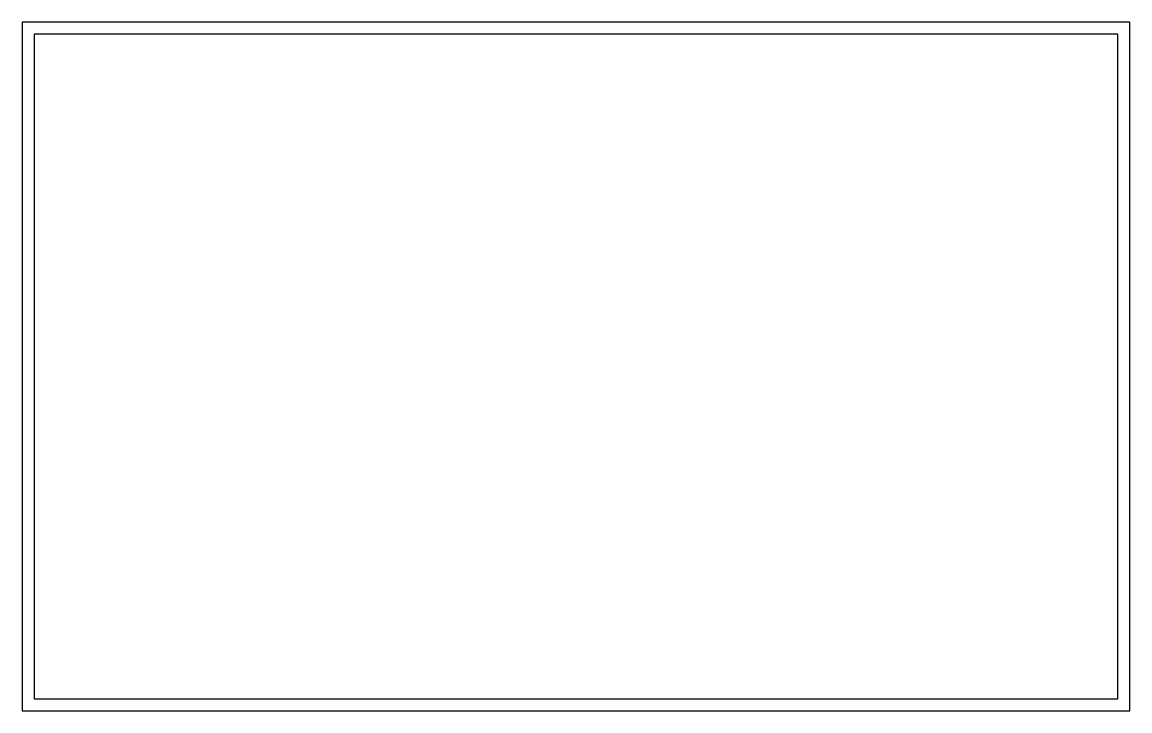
# Model space of a CAD drawing. Header units: millimetres. Extents: x 0 to 185, y -115 to 0.
import ezdxf

# ---------------------------------------------------------------- set-up
doc = ezdxf.new("R2010")
doc.units = ezdxf.units.MM
doc.layers.get('0').update_dxf_attribs({"linetype": 'CONTINUOUS'})

msp = doc.modelspace()

# ---------------------------------------------------------------- linework, layer by layer
for points in [[(185, 0), (0, 0), (0, -115), (185, -115)], [(2, -113), (183, -113), (183, -2), (2, -2)]]:
    msp.add_lwpolyline(points, close=True)

doc.saveas('drawing.dxf')
